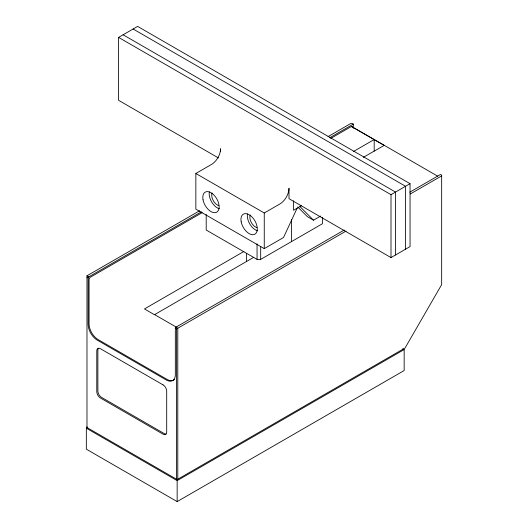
<?xml version="1.0" encoding="UTF-8"?>
<svg xmlns="http://www.w3.org/2000/svg" width="528" height="528" viewBox="0 0 528 528"><rect width="100%" height="100%" fill="white"/><g stroke="black" fill="none" stroke-linecap="round" stroke-linejoin="round"><path stroke-width="0.79" d="M409.827 192.159L440.484 174.458L441.659 175.138L441.659 284.618L405.068 347.992L177.151 479.582L86.981 427.528L86.981 426.782M297.106 208.204L283.536 237.501L264.257 248.635L195.848 209.141L195.848 173.488L211.51 164.446A12.844 7.412 -60 0 0 220.592 148.718L220.592 151.133M344.236 230.03L175.976 327.175L175.329 328.284L175.329 374.728A12.844 7.412 60 0 1 166.254 379.969L97.238 340.124A12.844 7.412 60 0 1 88.156 324.397L88.156 277.952L88.803 276.844L201.452 211.807M253.796 257.288L154.447 314.714L144.461 308.953L243.804 251.519M218.453 157.964L118.589 100.307L118.589 37.396L137.636 26.4L410.051 183.678L410.051 246.589L391.004 257.585L289.001 198.693L289.001 188.212A12.844 7.412 -60 0 1 279.919 203.94L264.257 212.982L195.848 173.488M86.981 427.528L86.981 275.794L199.663 210.738M328.033 136.627L350.849 123.453L352.136 123.453L353.311 124.133L353.311 128.198M329.782 137.716L353.311 124.133M202.171 212.645L90.09 277.358A2.567 1.485 -60 0 0 89.067 279.833L89.067 323.875A12.844 7.412 60 0 0 98.149 339.603L167.158 379.447A12.844 7.412 60 0 0 174.517 379.355M330.673 138.455L351.377 126.502L384.186 145.385L363.363 157.331M353.377 151.562L374.081 139.61M301.389 205.735L293.522 210.276L293.522 200.818M297.759 206.996L307.369 216.645L313.513 220.196L320.654 216.071M206.204 214.441L206.204 230.03L257.057 259.387L260.687 259.387L322.436 223.74L322.436 217.543M118.589 37.396L391.004 194.674L410.051 183.678M175.329 328.284L176.504 328.964L346.097 231.053M410.276 193.994L441.659 175.877M402.745 348.744L404.164 349.562L404.164 370.537L177.151 501.6L86.341 449.176L86.341 428.201L87.773 427.376M86.341 428.201L177.151 480.632L404.164 349.562M351.919 126.654L437.672 176.167M133.115 29.007L405.537 186.285L405.537 249.196M123.11 34.789L395.525 192.067L395.525 254.978M154.565 314.582L176.557 327.274M86.981 275.794L88.803 276.844M175.976 327.175L177.791 328.218L177.791 479.213M86.981 277.279L88.156 277.952M299.944 206.567L313.513 220.196M391.004 194.674L391.004 257.585M374.194 139.616L374.194 151.153M291.562 219.49L291.562 241.567M264.257 212.982L264.257 248.635M260.687 246.259L260.687 259.387M257.057 243.797L257.057 259.387M246.523 253.381L246.523 261.433M177.151 480.632L177.151 501.6M176.504 328.964L176.504 479.213M219.397 208.798A11.557 6.673 60 0 1 209.352 191.875M218.757 205.59A7.96 4.594 60 0 1 213.114 200.336A7.96 4.594 60 0 1 212.117 193.037M256.892 227.608A7.96 4.594 60 0 1 251.249 222.354A7.96 4.594 60 0 1 250.252 215.054M257.539 230.815A11.557 6.673 60 0 1 247.487 213.899M351.377 126.502A2.567 1.485 -60 0 1 352.275 127.109M98.36 348.368A5.135 2.963 60 0 0 97.878 350.183L97.878 391.076A5.135 2.963 60 0 0 101.508 397.366L164.162 433.541A5.135 2.963 60 0 0 165.977 434.029M163.073 384.886L100.419 348.711A5.135 2.963 60 0 0 96.782 350.81L96.782 391.703A5.135 2.963 60 0 0 100.419 397.993L163.073 434.168A5.135 2.963 60 0 0 166.703 432.069L166.703 391.182A5.135 2.963 60 0 0 163.073 384.886M203.042 199.815A11.557 6.673 60 0 0 216.638 212.223A11.557 6.673 60 0 0 213.266 194.403A11.557 6.673 60 0 0 203.042 199.815M241.184 221.833A11.557 6.673 60 0 0 254.773 234.247A11.557 6.673 60 0 0 251.401 216.421A11.557 6.673 60 0 0 241.184 221.833"/></g></svg>
